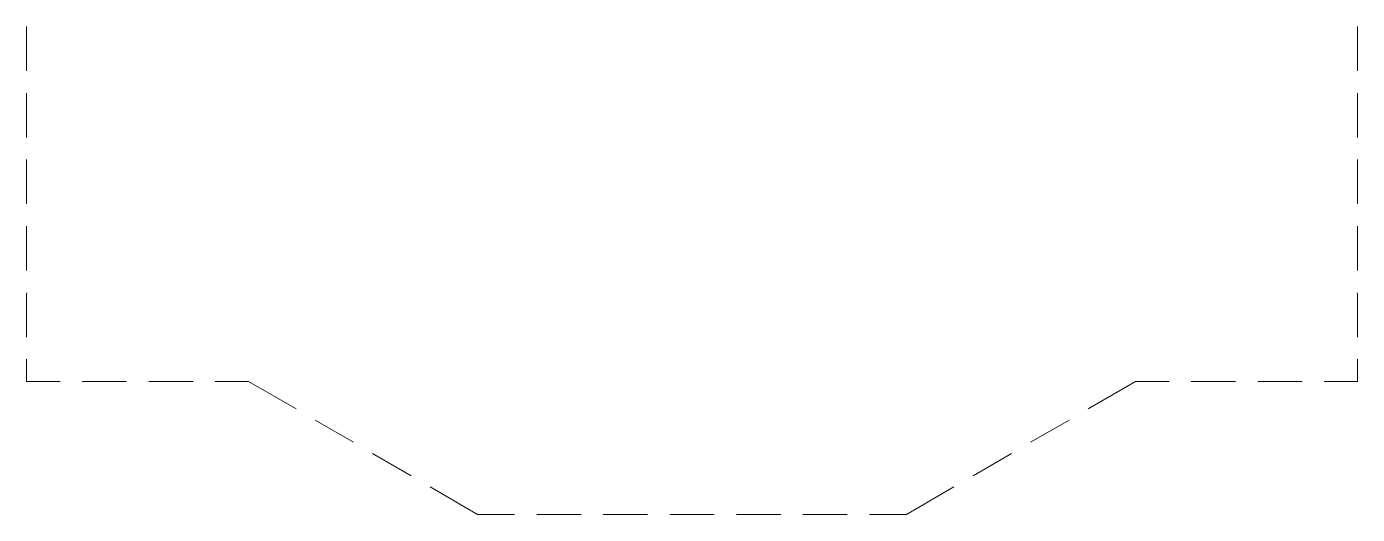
# Model space of a CAD drawing. Extents: x 6 to 1186, y -84 to 3560.
# Drawn here: x 273.1 to 453.1, y 384.7 to 450.7 of the extents above; entities that cross this region are included whole.
import ezdxf

# ---------------------------------------------------------------- set-up
doc = ezdxf.new("R2010")
doc.units = 0
doc.header["$LTSCALE"] = 24
doc.header["$MEASUREMENT"] = 0
doc.layers.add('GEC_BKGD', color=8, linetype='Continuous')
doc.layers.add('PDF3_00-FP-A-0$A-FLR-OVHD', color=8, linetype='Continuous')

# ---------------------------------------------------------------- blocks, each defined once
blk = doc.blocks.new('210311_BorsteinRes_CDProgress - Copy2')
at = {"layer": 'PDF3_00-FP-A-0$A-FLR-OVHD', "lineweight": 9}
for points in [[(9, 5.5608), (9, 5.6858)], [(12.75, 5.6858), (12.75, 5.5608)], [(9, 5.3733), (9, 5.4983)], [(12.75, 5.4983), (12.75, 5.3733)], [(9, 5.1858), (9, 5.3108)], [(12.75, 5.3108), (12.75, 5.1858)], [(9, 4.9983), (9, 5.1233)], [(12.75, 5.1233), (12.75, 4.9983)], [(9, 4.8108), (9, 4.9358)], [(12.75, 4.9358), (12.75, 4.8108)], [(9.0942, 4.6858), (9, 4.6858), (9, 4.7483)], [(12.75, 4.7483), (12.75, 4.6858), (12.6567, 4.6858)], [(9.2817, 4.6858), (9.1567, 4.6858)], [(9.4692, 4.6858), (9.3442, 4.6858)], [(9.5317, 4.6858), (9.625, 4.6858), (9.7592, 4.6083)], [(11.9917, 4.6083), (12.125, 4.6858), (12.2192, 4.6858)], [(12.4067, 4.6858), (12.2817, 4.6858)], [(12.5942, 4.6858), (12.4692, 4.6858)], [(9.9208, 4.5142), (9.8133, 4.5767)], [(11.9375, 4.5767), (11.8292, 4.5142)], [(10.0833, 4.42), (9.975, 4.4825)], [(11.775, 4.4825), (11.6675, 4.42)], [(10.375, 4.3108), (10.2708, 4.3108), (10.1375, 4.3883)], [(11.6133, 4.3883), (11.4792, 4.3108), (11.375, 4.3108)], [(10.5625, 4.3108), (10.4375, 4.3108)], [(10.75, 4.3108), (10.625, 4.3108)], [(10.9375, 4.3108), (10.8125, 4.3108)], [(11.125, 4.3108), (11, 4.3108)], [(11.3125, 4.3108), (11.1875, 4.3108)]]:
    blk.add_lwpolyline(points, dxfattribs=at)

msp = doc.modelspace()

# ---------------------------------------------------------------- block references
at = {"layer": 'GEC_BKGD', "xscale": 48, "yscale": 48, "zscale": 48}
msp.add_blockref('210311_BorsteinRes_CDProgress - Copy2', (-158.88, 177.79), dxfattribs=at)

doc.saveas('drawing.dxf')
